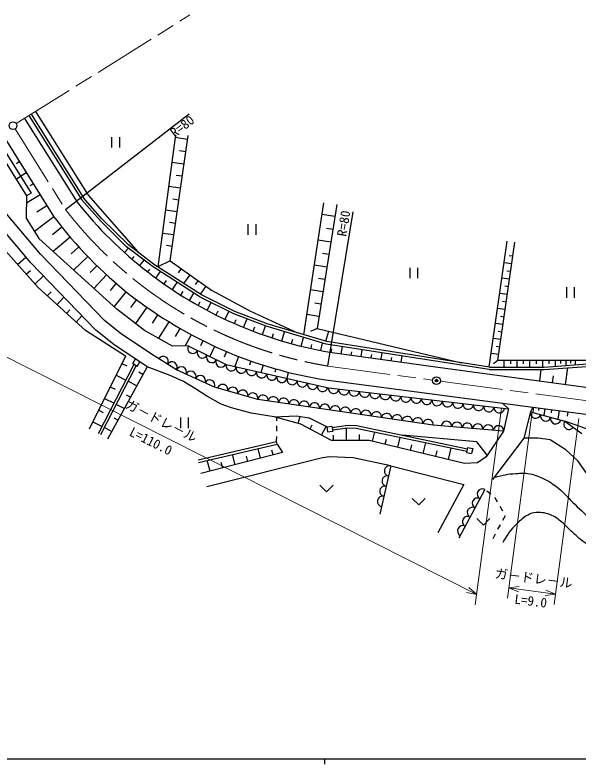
# Model space of a CAD drawing. Units: millimetres, scale not verified. Extents: x 0 to 700000, y -47500 to 447500.
# Drawn here: x 108656 to 216642, y 204000 to 347684 of the extents above; entities that cross this region are included whole.
import ezdxf
from ezdxf.enums import TextEntityAlignment as Align

# ---------------------------------------------------------------- set-up
doc = ezdxf.new("R2010")
doc.units = ezdxf.units.MM
doc.header["$LTSCALE"] = 1000
doc.header["$PDMODE"] = 32
doc.header["$PDSIZE"] = 500
doc.linetypes.add('CHAIN', pattern=[18.5, 12, -1.5, 3.5, -1.5])
doc.layers.add('作業ﾚｲﾔ1', color=7, linetype='Continuous', lineweight=25)
doc.styles.add('@ＭＳ ゴシック', font='')
doc.styles.add('ＭＳ ゴシック', font='')
doc.styles.get('@ＭＳ ゴシック').set_extended_font_data('@MS Gothic')
doc.styles.get('ＭＳ ゴシック').set_extended_font_data('MS Gothic')

msp = doc.modelspace()

# ---------------------------------------------------------------- linework, layer by layer
at = {"layer": '作業ﾚｲﾔ1', "linetype": 'CHAIN', "lineweight": 13}
for p, q in [((108899, 326857), (142168, 347684)), ((108661, 325823), (118345, 310354)), ((168675, 280333), (188746, 277646)), ((190233, 277447), (277702, 265736))]:
    msp.add_line(p, q, dxfattribs=at)
at = {"layer": '作業ﾚｲﾔ1'}
for p, q in [((112607, 329179), (122667, 313108)), ((110488, 327852), (120570, 311747)), ((111336, 328383), (121417, 312278)), ((111759, 328648), (121819, 312578)), ((118345, 310354), (142082, 328700)), ((106038, 325066), (116120, 308962)), ((104089, 323846), (110881, 312995)), ((104936, 324376), (111729, 313526)), ((127177, 324266), (127177, 322266)), ((128677, 324266), (128677, 322266)), ((139441, 324703), (136067, 299362)), ((138396, 300547), (141856, 324572)), ((141747, 323815), (139368, 324157)), ((141404, 321436), (140215, 321607)), ((108936, 319212), (109487, 319557)), ((141066, 319082), (138737, 319417)), ((107803, 317913), (108864, 316217)), ((113082, 295400), (93548, 317247)), ((108864, 316217), (109712, 316748)), ((109712, 316748), (110814, 317438)), ((140730, 316754), (139566, 316921)), ((111589, 314974), (112140, 315319)), ((140398, 314450), (138120, 314778)), ((113554, 301821), (103022, 314236)), ((111729, 313526), (110881, 312995)), ((111699, 300144), (100999, 312756)), ((110881, 312995), (110831, 308719)), ((113467, 313200), (110864, 311571)), ((124962, 308254), (121417, 312278)), ((125325, 308598), (121819, 312578)), ((122667, 313108), (132270, 302174)), ((140070, 312171), (138931, 312335)), ((114793, 311081), (112838, 309857)), ((164033, 286353), (167918, 311642)), ((170386, 311309), (166585, 287566)), ((116120, 308962), (112386, 306162)), ((139746, 309917), (137515, 310238)), ((170016, 308997), (167572, 309388)), ((168675, 280333), (173538, 309936)), ((110831, 308719), (113209, 304808)), ((130067, 303233), (124962, 308254)), ((130396, 303611), (125325, 308598)), ((139424, 307686), (138309, 307847)), ((153341, 307526), (153341, 305526)), ((154841, 307526), (154841, 305526)), ((117650, 306985), (115833, 305532)), ((169625, 306553), (168403, 306749)), ((113209, 304808), (128166, 291278)), ((119242, 305056), (115994, 302289)), ((139106, 305480), (136924, 305794)), ((120893, 303179), (119424, 301847)), ((134963, 299477), (130067, 303233)), ((135250, 299886), (130396, 303611)), ((138792, 303297), (137701, 303454)), ((169236, 304125), (166823, 304511)), ((199577, 280160), (203055, 304301)), ((201268, 281380), (204540, 304087)), ((125821, 289083), (113554, 301821)), ((129658, 302124), (130415, 302967)), ((168850, 301712), (167643, 301905)), ((109147, 299801), (110764, 301246)), ((122601, 301353), (119905, 298751)), ((131117, 300847), (131524, 301325)), ((132605, 299606), (133446, 300640)), ((138396, 300547), (136067, 299362)), ((138396, 300547), (146361, 294868)), ((204152, 301397), (203416, 301503)), ((124136, 287230), (111699, 300144)), ((124365, 299582), (123106, 298288)), ((134124, 298402), (134543, 298939)), ((144200, 293545), (134963, 299477)), ((144447, 293981), (135250, 299886)), ((140524, 299030), (139934, 298203)), ((168466, 299315), (166083, 299696)), ((184383, 299211), (184383, 297211)), ((185883, 299211), (185883, 297211)), ((203940, 299923), (202467, 300136)), ((110813, 297937), (111622, 298660)), ((114108, 297642), (112480, 296074)), ((126184, 297867), (123784, 295242)), ((135666, 297229), (136568, 298446)), ((142179, 297850), (140999, 296195)), ((203728, 298454), (202996, 298560)), ((128055, 296209), (126888, 294849)), ((137237, 296094), (137703, 296757)), ((138837, 295000), (139765, 296393)), ((143757, 296725), (143220, 295972)), ((168084, 296932), (166893, 297123)), ((203517, 296989), (202052, 297200)), ((122195, 287143), (113082, 295400)), ((114859, 293790), (115576, 294581)), ((129977, 294610), (127660, 291736)), ((140463, 293946), (140912, 294658)), ((145261, 295652), (144188, 294147)), ((146361, 294868), (153673, 290951)), ((167705, 294565), (165353, 294941)), ((203306, 295527), (202578, 295632)), ((214427, 295442), (214427, 293442)), ((215927, 295442), (215927, 293442)), ((116712, 292111), (118032, 293568)), ((142116, 292933), (142956, 294344)), ((150619, 290355), (144200, 293545)), ((150820, 290813), (144447, 293981)), ((203096, 294070), (201639, 294280)), ((131951, 293076), (130830, 291583)), ((143793, 291962), (144185, 292660)), ((145494, 291034), (146277, 292513)), ((167329, 292212), (166152, 292401)), ((202887, 292616), (202162, 292721)), ((118565, 290433), (119167, 291098)), ((133511, 287161), (128166, 291278)), ((133973, 291605), (131781, 288494)), ((147217, 290148), (147596, 290909)), ((148963, 289306), (149673, 290825)), ((156857, 287975), (150619, 290355)), ((157018, 288448), (150820, 290813)), ((153673, 290951), (162869, 286700)), ((202678, 291166), (201228, 291375)), ((120417, 288754), (121508, 289958)), ((129116, 286465), (125821, 289083)), ((136038, 290197), (134965, 288572)), ((138145, 288851), (136179, 285669)), ((150729, 288508), (151069, 289281)), ((152512, 287749), (153181, 289377)), ((166952, 289860), (164629, 290232)), ((202470, 289721), (201749, 289825)), ((140291, 287569), (139376, 285982)), ((154314, 287034), (154633, 287868)), ((156132, 286364), (156722, 288026)), ((168347, 284542), (156857, 287975)), ((168458, 285031), (157018, 288448)), ((166585, 287566), (165309, 286960)), ((166585, 287566), (194321, 280983)), ((202262, 288279), (200820, 288487)), ((129841, 282265), (122195, 287143)), ((127642, 284444), (124136, 287230)), ((135372, 282285), (129116, 286465)), ((138857, 284172), (133511, 287161)), ((142476, 286353), (141313, 284188)), ((157966, 285739), (158250, 286606)), ((159816, 285159), (160348, 286932)), ((168265, 285089), (168845, 287030)), ((202055, 286841), (201338, 286944)), ((144696, 285204), (144217, 284244)), ((161678, 284624), (161920, 285507)), ((163554, 284136), (163977, 285848)), ((165441, 283694), (165619, 284499)), ((167338, 283298), (167624, 284758)), ((199603, 279650), (168347, 284542)), ((199642, 280150), (168458, 285031)), ((201848, 285407), (200414, 285614)), ((133983, 280206), (127642, 284444)), ((141885, 284192), (138857, 284172)), ((141885, 284192), (149155, 280629)), ((146949, 284122), (146042, 282155)), ((149236, 283110), (148795, 282066)), ((169356, 283661), (169245, 282954)), ((171381, 284067), (171165, 282690)), ((173190, 283097), (173085, 282426)), ((175209, 283468), (175005, 282161)), ((201642, 283977), (200929, 284080)), ((129841, 282265), (122906, 268220)), ((131280, 280809), (131741, 281704)), ((139618, 279622), (135372, 282285)), ((151553, 282173), (150811, 280253)), ((169069, 282979), (188843, 280256)), ((177024, 282533), (176925, 281897)), ((179038, 282869), (178844, 281633)), ((180858, 281969), (180764, 281368)), ((182867, 282270), (182684, 281104)), ((201436, 282551), (200010, 282756)), ((124656, 267407), (131489, 280670)), ((125100, 267178), (131908, 280390)), ((133983, 280206), (126374, 266327)), ((129141, 280846), (130094, 280376)), ((132117, 280250), (131280, 280809)), ((132117, 280250), (132578, 281145)), ((138439, 278531), (133983, 280206)), ((149155, 280629), (168768, 276167)), ((153899, 281308), (153613, 280494)), ((156270, 280515), (155825, 279112)), ((188843, 280256), (208663, 277577)), ((201268, 281380), (200422, 280770)), ((220712, 281380), (201268, 281380)), ((202435, 281380), (202435, 280150)), ((203665, 281380), (203665, 280765)), ((204895, 281380), (204895, 280150)), ((206125, 281380), (206125, 280765)), ((207355, 281380), (207355, 280150)), ((208585, 281380), (208585, 280765)), ((209815, 281380), (209815, 280150)), ((210148, 280150), (220915, 280951)), ((210166, 279650), (220952, 280452)), ((211046, 281380), (211046, 280765)), ((212234, 281380), (212234, 280305)), ((213309, 281380), (213309, 280843)), ((214304, 281380), (214304, 280459)), ((215225, 281380), (215225, 280920)), ((216078, 281380), (216078, 280591)), ((133183, 278747), (132384, 279185)), ((146924, 276275), (139618, 279622)), ((158664, 279796), (158487, 279171)), ((161079, 279150), (160787, 277983)), ((199603, 279650), (210166, 279650)), ((199642, 280150), (210148, 280150)), ((209291, 277493), (209582, 279650)), ((214246, 276823), (214673, 279985)), ((128034, 278605), (129940, 277663)), ((131981, 276555), (130383, 277431)), ((140954, 277407), (138439, 278531)), ((143254, 275963), (140954, 277407)), ((168281, 277687), (188153, 275102)), ((208663, 277577), (228483, 274899)), ((211768, 277158), (211947, 278477)), ((126927, 276363), (127842, 275911)), ((145448, 274572), (143254, 275963)), ((155201, 273900), (146924, 276275)), ((168768, 276167), (203280, 272136)), ((130779, 274363), (130036, 274770)), ((148230, 273020), (145448, 274572)), ((188153, 275102), (207980, 272473)), ((125820, 274122), (127650, 273218)), ((150210, 272325), (148230, 273020)), ((188849, 268969), (155201, 273900)), ((203280, 272136), (202128, 273249)), ((124713, 271880), (125590, 271447)), ((129577, 272171), (128092, 272985)), ((153955, 271308), (150210, 272325)), ((203280, 272136), (202381, 267818)), ((207532, 271576), (206261, 266534)), ((207980, 272473), (207532, 271576)), ((207532, 271576), (214111, 269764)), ((208107, 272456), (207974, 271454)), ((207980, 272473), (227806, 269844)), ((209109, 272323), (209043, 271822)), ((210249, 272172), (210077, 270875)), ((211546, 272000), (211460, 271352)), ((213021, 271804), (212799, 270126)), ((214700, 271582), (214589, 270742)), ((128375, 269978), (127689, 270355)), ((140389, 270443), (140389, 268443)), ((141889, 270443), (141889, 268443)), ((158381, 270629), (153955, 271308)), ((158381, 270629), (162650, 270779)), ((163504, 269223), (158381, 270629)), ((158894, 269857), (158904, 270485)), ((162650, 270779), (165038, 270388)), ((162997, 269362), (163355, 270664)), ((168452, 268686), (165038, 270388)), ((123606, 269638), (125359, 268773)), ((158865, 267857), (158880, 268857)), ((169330, 266058), (163504, 269223)), ((165249, 268275), (165678, 269065)), ((167446, 267082), (168346, 268739)), ((168452, 268686), (169442, 268830)), ((169442, 268830), (169586, 267840)), ((169478, 268583), (172467, 269017)), ((172467, 269017), (174127, 268940)), ((174127, 268940), (195419, 264477)), ((202381, 267818), (188849, 268969)), ((214111, 269764), (217352, 267429)), ((224559, 266076), (214111, 269764)), ((127174, 267786), (125801, 268539)), ((168452, 268686), (168596, 267697)), ((168596, 267697), (169586, 267840)), ((169550, 268088), (172491, 268515)), ((172227, 266068), (172219, 268476)), ((172491, 268515), (174064, 268443)), ((174064, 268443), (195316, 263988)), ((177223, 265930), (177649, 267691)), ((202381, 267818), (199012, 262944)), ((143766, 262351), (158835, 265857)), ((158835, 265857), (158850, 266857)), ((158949, 265370), (158835, 265857)), ((176587, 266084), (169330, 266058)), ((169727, 266060), (169724, 267086)), ((174727, 266077), (174724, 267191)), ((194869, 261664), (176587, 266084)), ((179653, 265342), (179884, 266297)), ((182083, 264755), (182545, 266665)), ((197244, 265776), (183006, 267079)), ((206261, 266534), (200251, 258562)), ((208987, 266521), (206261, 266534)), ((211278, 266193), (208987, 266521)), ((214317, 264276), (211278, 266193)), ((143880, 261864), (158949, 265370)), ((155753, 262676), (155275, 264516)), ((158949, 265370), (159956, 263766)), ((184513, 264167), (184762, 265197)), ((186943, 263580), (187441, 265639)), ((191803, 262405), (192337, 264613)), ((195470, 264722), (195265, 263743)), ((195470, 264722), (196449, 264517)), ((196449, 264517), (196243, 263538)), ((199229, 263258), (197244, 265776)), ((159956, 263766), (144290, 259701)), ((150913, 261420), (150404, 263382)), ((153333, 262048), (153078, 263029)), ((158172, 263304), (157934, 264224)), ((189373, 262992), (189640, 264096)), ((195265, 263743), (196243, 263538)), ((199012, 262944), (197380, 261764)), ((216608, 262172), (214317, 264276)), ((167648, 262754), (145450, 257162)), ((146073, 260164), (145532, 262249)), ((148493, 260792), (148223, 261834)), ((168951, 262922), (167648, 262754)), ((173491, 262754), (168951, 262922)), ((180725, 261199), (173491, 262754)), ((197380, 261764), (194869, 261664)), ((218759, 259086), (216608, 262172)), ((180725, 261199), (178613, 251955)), ((180725, 261199), (194750, 257613)), ((167153, 257474), (168403, 256224)), ((169653, 257474), (168403, 256224)), ((194750, 257613), (189730, 248369)), ((198765, 256674), (193766, 247325)), ((199918, 255739), (199142, 256369)), ((184836, 254940), (186086, 253690)), ((187336, 254940), (186086, 253690)), ((200777, 255042), (200695, 255109)), ((201221, 254266), (200777, 255042)), ((202215, 252531), (201718, 253398)), ((202242, 250783), (202715, 251658)), ((202715, 251658), (202712, 251663)), ((197254, 251066), (198504, 249816)), ((199754, 251066), (198504, 249816)), ((201293, 249023), (201768, 249903)), ((200343, 247262), (200818, 248143)), ((40000, 205000), (579000, 205000)), ((168000, 205000), (168000, 204000))]:
    msp.add_line(p, q, dxfattribs=at)
at = {"layer": '作業ﾚｲﾔ1', "lineweight": 13}
for p, q in [((73986, 298765), (197210, 236521)), ((201995, 272258), (196945, 234539)), ((207848, 271482), (203116, 235794)), ((216770, 270299), (212038, 234611)), ((197210, 236521), (195719, 237854)), ((205362, 238036), (203379, 237777)), ((212301, 236594), (203379, 237777)), ((203379, 237777), (205226, 237010)), ((212301, 236594), (210453, 237361)), ((195253, 236930), (197210, 236521)), ((210317, 236334), (212301, 236594))]:
    msp.add_line(p, q, dxfattribs=at)
at = {"layer": '作業ﾚｲﾔ1'}
for centre in [(108263, 326459), (189489, 277546)]:
    msp.add_circle(centre, 750, dxfattribs=at)
for centre, radius, start, end in [((183074, 361673), 79996, 218.61618, 232.27206), ((180359, 357121), 80287, 216.85832, 231.79956), ((181644, 359275), 77225, 232.02272, 246.34628), ((181644, 359275), 82775, 232.02272, 246.34628), ((182499, 360709), 78882, 246.19508, 260.19752), ((142783, 283752), 1000, 153.89057, 333.89057), ((144579, 282872), 1000, 153.89057, 333.89057), ((180829, 357908), 81196, 246.4961, 261.10995), ((137077, 281216), 1000, 327.90741, 147.90741), ((146375, 281992), 1000, 153.89057, 333.89057), ((138771, 280153), 1000, 327.90741, 147.90741), ((140560, 279190), 1000, 335.38615, 155.38615), ((148171, 281112), 1000, 153.89057, 333.89057), ((150130, 280408), 1000, 167.1821, 347.1821), ((152080, 279964), 1000, 167.1821, 347.1821), ((142378, 278357), 1000, 335.38615, 155.38615), ((154030, 279520), 1000, 167.1821, 347.1821), ((155980, 279077), 1000, 167.1821, 347.1821), ((157931, 278633), 1000, 167.1821, 347.1821), ((144196, 277524), 1000, 335.38615, 155.38615), ((146015, 276691), 1000, 335.38615, 155.38615), ((159881, 278189), 1000, 167.1821, 347.1821), ((161831, 277745), 1000, 167.1821, 347.1821), ((163781, 277302), 1000, 167.1821, 347.1821), ((148472, 275831), 1000, 343.98882, 163.98882), ((150395, 275279), 1000, 343.98882, 163.98882), ((165731, 276858), 1000, 167.1821, 347.1821), ((167681, 276414), 1000, 167.1821, 347.1821), ((169761, 276051), 1000, 173.3387, 353.3387), ((171748, 275819), 1000, 173.3387, 353.3387), ((152317, 274727), 1000, 343.98882, 163.98882), ((154240, 274176), 1000, 343.98882, 163.98882), ((156198, 273754), 1000, 351.66411, 171.66411), ((158177, 273464), 1000, 351.66411, 171.66411), ((173734, 275587), 1000, 173.3387, 353.3387), ((175721, 275355), 1000, 173.3387, 353.3387), ((177707, 275123), 1000, 173.3387, 353.3387), ((179694, 274891), 1000, 173.3387, 353.3387), ((181680, 274659), 1000, 173.3387, 353.3387), ((183667, 274427), 1000, 173.3387, 353.3387), ((160156, 273174), 1000, 351.66411, 171.66411), ((162135, 272884), 1000, 351.66411, 171.66411), ((164113, 272594), 1000, 351.66411, 171.66411), ((166092, 272304), 1000, 351.66411, 171.66411), ((168071, 272014), 1000, 351.66411, 171.66411), ((185653, 274195), 1000, 173.3387, 353.3387), ((187640, 273963), 1000, 173.3387, 353.3387), ((189626, 273731), 1000, 173.3387, 353.3387), ((191613, 273499), 1000, 173.3387, 353.3387), ((193599, 273267), 1000, 173.3387, 353.3387), ((195586, 273035), 1000, 173.3387, 353.3387), ((170050, 271724), 1000, 351.66411, 171.66411), ((172029, 271434), 1000, 351.66411, 171.66411), ((174008, 271144), 1000, 351.66411, 171.66411), ((175987, 270854), 1000, 351.66411, 171.66411), ((177965, 270564), 1000, 351.66411, 171.66411), ((197572, 272803), 1000, 173.3387, 353.3387), ((199559, 272571), 1000, 173.3387, 353.3387), ((201545, 272339), 1000, 173.3387, 353.3387), ((208497, 271310), 1000, 164.60445, 344.60445), ((179944, 270274), 1000, 351.66411, 171.66411), ((181923, 269984), 1000, 351.66411, 171.66411), ((183902, 269694), 1000, 351.66411, 171.66411), ((185881, 269404), 1000, 351.66411, 171.66411), ((210425, 270779), 1000, 164.60445, 344.60445), ((212353, 270248), 1000, 164.60445, 344.60445), ((187860, 269114), 1000, 351.66411, 171.66411), ((191420, 268751), 1000, 355.13549, 175.13549), ((193413, 268581), 1000, 355.13549, 175.13549), ((195406, 268411), 1000, 355.13549, 175.13549), ((197399, 268242), 1000, 355.13549, 175.13549), ((199391, 268072), 1000, 355.13549, 175.13549), ((201384, 267903), 1000, 355.13549, 175.13549), ((214922, 269180), 1000, 144.22392, 324.22392), ((180502, 260224), 1000, 77.1317, 257.1317), ((180057, 258274), 1000, 77.1317, 257.1317), ((179611, 256324), 1000, 77.1317, 257.1317), ((198294, 255792), 1000, 61.86559, 241.86559), ((179166, 254374), 1000, 77.1317, 257.1317), ((197351, 254029), 1000, 61.86559, 241.86559), ((196408, 252265), 1000, 61.86559, 241.86559), ((195464, 250501), 1000, 61.86559, 241.86559), ((194521, 248738), 1000, 61.86559, 241.86559)]:
    msp.add_arc(centre, radius, start, end, dxfattribs=at)
at = {"layer": '作業ﾚｲﾔ1', "linetype": 'CHAIN', "lineweight": 13}
msp.add_arc((181644, 359275), 80000, 217.69845, 260.67062, dxfattribs=at)
at = {"layer": '作業ﾚｲﾔ1'}
for points, knots in [([(200566, 258980), (202462, 259438), (203088, 259645), (204744, 259720), (205774, 259768), (206375, 259887), (207384, 259672), (208596, 259414), (209266, 259152), (210360, 258568), (211433, 257996), (212006, 257606), (212951, 256841), (214260, 255782), (214802, 254975), (216023, 253817), (217371, 252539), (218146, 251843), (219527, 250601), (220791, 249464), (221416, 248722), (222791, 247721), (223851, 246949), (224451, 246476), (225671, 245993), (226905, 245505), (227668, 245411), (228982, 245225), (231047, 244933), (232225, 244920), (234310, 244889), (236785, 244854), (238170, 245008), (240646, 245033), (243158, 245060), (244567, 245122), (247077, 245033), (248598, 244980), (249455, 244980), (250965, 244793), (253473, 244484), (254885, 244303), (257348, 243737), (259397, 243267), (260530, 242936), (262532, 242298), (264634, 241628), (265776, 241148), (267860, 240426), (269550, 239840), (270082, 239657), (272191, 238938)], [0, 0, 0, 0, 1, 1, 1, 2, 2, 2, 3, 3, 3, 4, 4, 4, 5, 5, 5, 6, 6, 6, 7, 7, 7, 8, 8, 8, 9, 9, 9, 10, 10, 10, 11, 11, 11, 12, 12, 12, 13, 13, 13, 14, 14, 14, 15, 15, 15, 16, 16, 16, 17, 17, 17, 17]), ([(322084, 235789), (320863, 236450), (320524, 236639), (319555, 237234), (318429, 237926), (317871, 238427), (316746, 239120), (315724, 239750), (315163, 240142), (314057, 240605), (312752, 241152), (311976, 241472), (310565, 241569), (309361, 241651), (308627, 241553), (307515, 241087), (306390, 240615), (305935, 240013), (305026, 239201), (304034, 238313), (303614, 237678), (302698, 236712), (301920, 235892), (301641, 235240), (300692, 234625), (299795, 234044), (299197, 233852), (298163, 233582), (296187, 233066), (295016, 233072), (292986, 232859), (291282, 232681), (290319, 232671), (288611, 232538), (287466, 232449), (286825, 232396), (285681, 232297), (283956, 232149), (282998, 231878), (281266, 231896), (279310, 231917), (278181, 231957), (276289, 232458), (275017, 232794), (274394, 233250), (273159, 233702), (271669, 234248), (270841, 234588), (269306, 234986), (267327, 235500), (266185, 235650), (264169, 235990), (262203, 236321), (261094, 236464), (259112, 236672), (256877, 236907), (255615, 236932), (253372, 237073), (251633, 237183), (250650, 237126), (248917, 237314), (246675, 237557), (245432, 237809), (243218, 238237), (240496, 238763), (238995, 239176), (236315, 239883), (232625, 240856), (230539, 241353), (226923, 242572), (224589, 243358), (223317, 243907), (221063, 244900), (219876, 245423), (219197, 245703), (218093, 246385), (217042, 247035), (216576, 247578), (215645, 248391), (214785, 249143), (214405, 249678), (213518, 250398), (212826, 250960), (212438, 251302), (211632, 251683), (210550, 252193), (209817, 252246), (208621, 252244), (207982, 252244), (207625, 252055), (207056, 251763), (206102, 251272), (205675, 250807), (204889, 250077), (203600, 248880), (203266, 248187), (202200, 246465)], [0, 0, 0, 0, 1, 1, 1, 2, 2, 2, 3, 3, 3, 4, 4, 4, 5, 5, 5, 6, 6, 6, 7, 7, 7, 8, 8, 8, 9, 9, 9, 10, 10, 10, 11, 11, 11, 12, 12, 12, 13, 13, 13, 14, 14, 14, 15, 15, 15, 16, 16, 16, 17, 17, 17, 18, 18, 18, 19, 19, 19, 20, 20, 20, 21, 21, 21, 22, 22, 22, 23, 23, 23, 24, 24, 24, 25, 25, 25, 26, 26, 26, 27, 27, 27, 28, 28, 28, 29, 29, 29, 30, 30, 30, 31, 31, 31, 32, 32, 32, 32])]:
    msp.add_open_spline(points, degree=3, knots=knots, dxfattribs=at)
msp.add_point((189489, 277546), dxfattribs=at)

# ---------------------------------------------------------------- texts
at = {"layer": '作業ﾚｲﾔ1', "style": 'ＭＳ ゴシック'}
for rotation, p in [(37.698, (139654, 323664)), (80.671, (172728, 305002))]:
    msp.add_text('R=80', height=1833, rotation=rotation, dxfattribs=at).set_placement(p, align=Align.BOTTOM_LEFT)
for rotation, p in [(333.2, (136049, 268536)), (352.446, (207971, 238176))]:
    msp.add_text('ガ－ドレ－ル', height=1833, rotation=rotation, dxfattribs=at).set_placement(p, align=Align.BOTTOM_CENTER)
at = {"layer": '作業ﾚｲﾔ1', "style": '@ＭＳ ゴシック'}
for s, rotation, p in [('L=110.0', 333.2, (135147, 266750)), ('L=9.0', 352.446, (207708, 236194))]:
    msp.add_text(s, height=1833, rotation=rotation, dxfattribs=at).set_placement(p, align=Align.TOP_CENTER)

doc.saveas('drawing.dxf')
